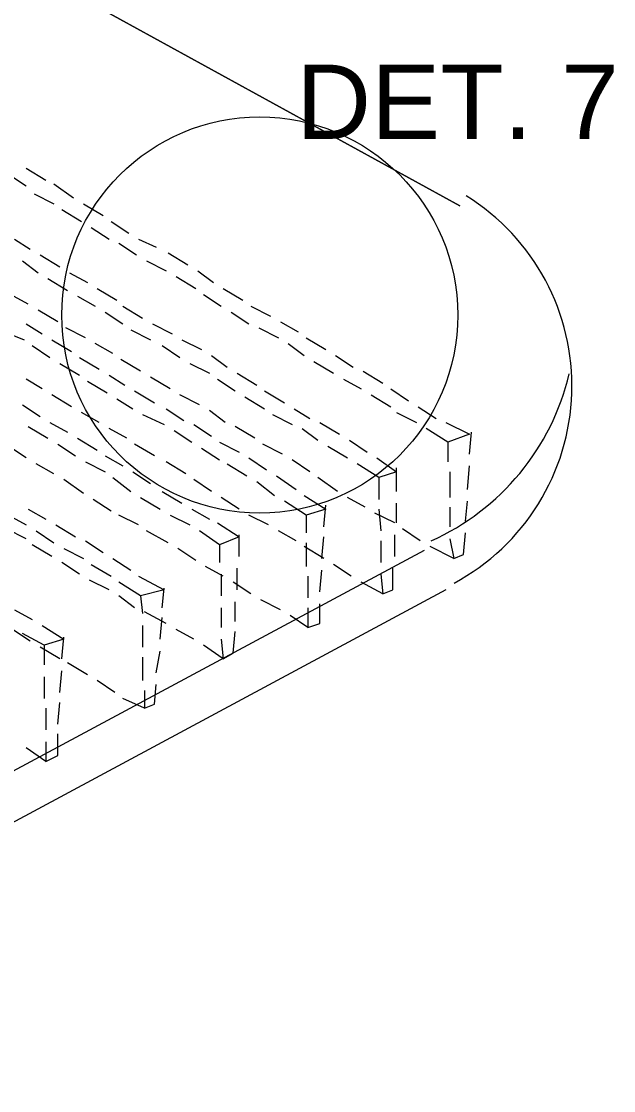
# Model space of a CAD drawing. Header units: inches. Extents: x 0.22 to 6.49, y 0.27 to 4.47.
# Drawn here: x 3.0044 to 3.2079, y 2.7295 to 3.0967 of the extents above; entities that cross this region are included whole.
import ezdxf

# ---------------------------------------------------------------- set-up
doc = ezdxf.new("R2010")
doc.units = ezdxf.units.IN
doc.header["$MEASUREMENT"] = 0
for name, color, linetype in [('PDF_PDF10_PDF9_PDF3_PDF5_0', 7, 'Continuous'), ('PDF_PDF10_PDF9_PDF3_PDF5_COTAS-01', 7, 'Continuous'), ('PDF_PDF10_PDF9_PDF3_PDF5_det', 7, 'Continuous'), ('PDF_Texto', 7, 'Continuous')]:
    doc.layers.add(name, color=color, linetype=linetype)
doc.styles.add('PDF Arial', font='arial.ttf')

msp = doc.modelspace()

# ---------------------------------------------------------------- linework, layer by layer
at = {"layer": 'PDF_PDF10_PDF9_PDF3_PDF5_0', "lineweight": 5}
for points in [[(2.933025600000001, 3.155241600000001), (3.155016000000001, 3.033417600000001), (2.933025600000001, 3.155241600000001)], [(3.142833600000001, 2.914977600000001), (2.834889600000001, 2.749838400000001)], [(3.150278400000001, 2.901441600000001), (2.830152000000001, 2.7295344)]]:
    msp.add_lwpolyline(points, dxfattribs=at)
for centre, radius, start, end in [((3.11677673561393, 2.971490428761172), 0.0768169231143205, 298.2130189531212, 58.21090091658431), ((3.110685515861666, 2.995178348492957), 0.08426167193381018, 294.2304595760476, 346.6296487079177)]:
    msp.add_arc(centre, radius, start, end, dxfattribs=at)
at = {"layer": 'PDF_PDF10_PDF9_PDF3_PDF5_COTAS-01', "lineweight": 18}
for points in [[(3.000028800000001, 3.0442464), (3.006120000000001, 3.040185600000001)], [(3.006120000000001, 3.046276800000001), (3.012888000000001, 3.042216000000001)], [(3.015595200000001, 3.040862400000001), (3.022363200000001, 3.036124800000001)], [(3.008827200000001, 3.037478400000001), (3.015595200000001, 3.034094400000001)], [(3.025747200000001, 3.034094400000001), (3.032515200000001, 3.030033600000001)], [(3.018302400000001, 3.032064000000001), (3.025070400000001, 3.028003200000001)], [(3.028454400000001, 3.025972800000001), (3.034545600000001, 3.021912000000001)], [(3.035222400000001, 3.028003200000001), (3.041313600000001, 3.023942400000001)], [(3.002059200000001, 3.021912000000001), (3.007473600000001, 3.018528000000001)], [(3.044697600000001, 3.021912000000001), (3.050788800000001, 3.019204800000001)], [(3.037929600000001, 3.020558400000001), (3.044020800000001, 3.016497600000001)], [(3.004766400000001, 3.014467200000001), (3.010180800000001, 3.010406400000001)], [(3.010857600000001, 3.016497600000001), (3.017625600000001, 3.012436800000001)], [(3.047404800000001, 3.014467200000001), (3.054172800000001, 3.011083200000001)], [(3.054849600000001, 3.017174400000001), (3.061617600000001, 3.013113600000001)], [(3.065001600000001, 3.011083200000001), (3.070416000000001, 3.007022400000001)], [(3.013564800000001, 3.008376000000001), (3.020332800000001, 3.004315200000001)], [(3.021009600000001, 3.010406400000001), (3.027100800000001, 3.007022400000001)], [(3.057556800000001, 3.009052800000001), (3.064324800000001, 3.004992000000001)], [(3.030484800000001, 3.004992000000001), (3.037252800000001, 3.000931200000001)], [(3.073800000000001, 3.004992000000001), (3.080568000000001, 3.000931200000001)], [(3.006796800000001, 2.999577600000001), (3.000705600000001, 3.002961600000001)], [(3.023716800000001, 3.002284800000001), (3.029808000000001, 2.998900800000001)], [(3.067032000000001, 3.002961600000001), (3.073123200000001, 2.998900800000001)], [(3.016948800000001, 2.993486400000001), (3.010180800000001, 2.997547200000001)], [(3.033192000000001, 2.996870400000001), (3.039283200000001, 2.992809600000001)], [(3.039283200000001, 2.998900800000001), (3.046051200000001, 2.994840000000001)], [(3.076507200000001, 2.996870400000001), (3.082598400000001, 2.992809600000001)], [(3.083275200000001, 2.998900800000001), (3.090043200000001, 2.995516800000001)], [(3.006120000000001, 2.992809600000001), (3.011534400000001, 2.989425600000001)], [(3.049435200000001, 2.992809600000001), (3.056203200000001, 2.989425600000001)], [(3.093427200000001, 2.993486400000001), (3.099518400000001, 2.9901024)], [(2.998675200000001, 2.9901024), (3.005443200000001, 2.987395200000001)], [(3.026424000000001, 2.988072000000001), (3.019656000000001, 2.991456000000001)], [(3.041990400000001, 2.9907792), (3.048758400000001, 2.987395200000001)], [(3.085982400000001, 2.991456000000001), (3.092750400000001, 2.988072000000001)], [(3.008150400000001, 2.985364800000001), (3.014241600000001, 2.981304000000001)], [(3.014918400000001, 2.987395200000001), (3.021686400000001, 2.9833344)], [(3.035899200000001, 2.9826576), (3.029808000000001, 2.986041600000001)], [(3.052819200000001, 2.985364800000001), (3.058910400000001, 2.981304000000001)], [(3.059587200000001, 2.987395200000001), (3.066355200000001, 2.984011200000001)], [(3.096134400000001, 2.986041600000001), (3.101548800000001, 2.981980800000001)], [(3.102225600000001, 2.988072000000001), (3.108993600000001, 2.984011200000001)], [(3.069739200000001, 2.981980800000001), (3.075153600000001, 2.977920000000001)], [(3.112377600000001, 2.981980800000001), (3.118468800000001, 2.977920000000001)], [(3.017625600000001, 2.979273600000001), (3.024393600000001, 2.9752128)], [(3.024393600000001, 2.981304000000001), (3.031161600000001, 2.977243200000001)], [(3.045374400000001, 2.976566400000001), (3.038606400000001, 2.980627200000001)], [(3.062294400000001, 2.979273600000001), (3.069062400000001, 2.975889600000001)], [(3.104932800000001, 2.979950400000001), (3.111700800000001, 2.975889600000001)], [(3.034545600000001, 2.9752128), (3.039960000000001, 2.971828800000001)], [(3.055526400000001, 2.970475200000001), (3.048758400000001, 2.974536000000001)], [(3.078537600000001, 2.975889600000001), (3.085305600000001, 2.971828800000001)], [(3.121852800000001, 2.976566400000001), (3.128620800000001, 2.972505600000001)], [(3.011534400000001, 2.970475200000001), (3.006120000000001, 2.973859200000001)], [(3.027100800000001, 2.973182400000001), (3.033868800000001, 2.969121600000001)], [(3.071769600000001, 2.973859200000001), (3.077860800000001, 2.969798400000001)], [(3.115084800000001, 2.973859200000001), (3.121176000000001, 2.970475200000001)], [(3.131328000000001, 2.970475200000001), (3.137419200000001, 2.966414400000001)], [(3.021686400000001, 2.964384000000001), (3.014918400000001, 2.968444800000001)], [(3.037252800000001, 2.9670912), (3.042667200000001, 2.963707200000001)], [(3.043344000000001, 2.969798400000001), (3.050112000000001, 2.965737600000001)], [(3.065678400000001, 2.965060800000001), (3.058910400000001, 2.968444800000001)], [(3.081244800000001, 2.967768), (3.088012800000001, 2.963707200000001)], [(3.088012800000001, 2.969798400000001), (3.094780800000001, 2.965737600000001)], [(3.124560000000001, 2.968444800000001), (3.131328000000001, 2.964384000000001)], [(3.004766400000001, 2.965060800000001), (3.010857600000001, 2.961000000000001)], [(3.054172800000001, 2.963707200000001), (3.060264000000001, 2.9596464)], [(3.074476800000001, 2.958969600000001), (3.069062400000001, 2.963030400000001)], [(3.098164800000001, 2.963707200000001), (3.103579200000001, 2.9603232)], [(3.140803200000001, 2.964384000000001), (3.146894400000001, 2.9603232)], [(3.031161600000001, 2.958969600000001), (3.025070400000001, 2.962353600000001)], [(3.046051200000001, 2.961676800000001), (3.053496000000001, 2.958292800000001)], [(3.090720000000001, 2.961676800000001), (3.097488000000001, 2.958292800000001)], [(3.133358400000001, 2.962353600000001), (3.140126400000001, 2.958969600000001)], [(3.006796800000001, 2.957616000000001), (3.013564800000001, 2.953555200000001)], [(3.014241600000001, 2.958969600000001), (3.020332800000001, 2.955585600000001)], [(3.040636800000001, 2.953555200000001), (3.034545600000001, 2.956939200000001)], [(3.056880000000001, 2.956262400000001), (3.062971200000001, 2.9522016)], [(3.063648000000001, 2.958292800000001), (3.069739200000001, 2.954232000000001)], [(3.084628800000001, 2.953555200000001), (3.077860800000001, 2.957616000000001)], [(3.100872000000001, 2.956939200000001), (3.106286400000001, 2.952878400000001)], [(3.106963200000001, 2.958969600000001), (3.113731200000001, 2.954908800000001)], [(3.150278400000001, 2.958969600000001), (3.158400000000001, 2.954908800000001), (3.150955200000001, 2.9522016), (3.143510400000001, 2.956939200000001)], [(3.023716800000001, 2.953555200000001), (3.030484800000001, 2.949494400000001)], [(3.072446400000001, 2.9522016), (3.079214400000001, 2.948817600000001)], [(3.117115200000001, 2.952878400000001), (3.123206400000001, 2.948817600000001)], [(3.150955200000001, 2.9522016), (3.150955200000001, 2.945433600000001)], [(3.158400000000001, 2.948140800000001), (3.159076800000001, 2.955585600000001)], [(3.006120000000001, 2.946787200000001), (3.000028800000001, 2.950848000000001)], [(3.016948800000001, 2.951524800000001), (3.023040000000001, 2.947464000000001)], [(3.050112000000001, 2.947464000000001), (3.043344000000001, 2.951524800000001)], [(3.066355200000001, 2.950171200000001), (3.072446400000001, 2.946110400000001)], [(3.094104000000001, 2.948140800000001), (3.087336000000001, 2.951524800000001)], [(3.109670400000001, 2.950848000000001), (3.116438400000001, 2.946787200000001)], [(3.015595200000001, 2.941372800000001), (3.009504000000001, 2.9447568)], [(3.026424000000001, 2.945433600000001), (3.033192000000001, 2.942049600000001)], [(3.033192000000001, 2.947464000000001), (3.039283200000001, 2.94408)], [(3.060940800000001, 2.941372800000001), (3.054172800000001, 2.945433600000001)], [(3.075153600000001, 2.9447568), (3.081921600000001, 2.940696000000001)], [(3.082598400000001, 2.946787200000001), (3.088689600000001, 2.942726400000001)], [(3.103579200000001, 2.942049600000001), (3.097488000000001, 2.946110400000001)], [(3.126590400000001, 2.946787200000001), (3.133358400000001, 2.942049600000001), (3.127267200000001, 2.940019200000001), (3.119822400000001, 2.9447568)], [(3.042667200000001, 2.942049600000001), (3.048758400000001, 2.937988800000001)], [(3.133358400000001, 2.935281600000001), (3.133358400000001, 2.943403200000001)], [(3.151632000000001, 2.942049600000001), (3.151632000000001, 2.933251200000001)], [(3.157723200000001, 2.935958400000001), (3.158400000000001, 2.94408)], [(3.025747200000001, 2.934604800000001), (3.018979200000001, 2.939342400000001)], [(3.035899200000001, 2.940019200000001), (3.041990400000001, 2.935281600000001)], [(3.069739200000001, 2.935281600000001), (3.063648000000001, 2.939342400000001)], [(3.085305600000001, 2.938665600000001), (3.091396800000001, 2.933928000000001)], [(3.092073600000001, 2.940696000000001), (3.098841600000001, 2.935958400000001)], [(3.113054400000001, 2.935281600000001), (3.106286400000001, 2.940019200000001)], [(3.127267200000001, 2.940019200000001), (3.127267200000001, 2.932574400000001)], [(3.052819200000001, 2.935281600000001), (3.059587200000001, 2.931220800000001)], [(3.101548800000001, 2.933928000000001), (3.108993600000001, 2.9291904), (3.102225600000001, 2.927160000000001), (3.094780800000001, 2.931897600000001)], [(3.035222400000001, 2.9285136), (3.029131200000001, 2.932574400000001)], [(3.045374400000001, 2.933251200000001), (3.052142400000001, 2.9291904)], [(3.079214400000001, 2.9291904), (3.073123200000001, 2.933251200000001)], [(3.108316800000001, 2.923099200000001), (3.108993600000001, 2.930544000000001)], [(3.122529600000001, 2.929867200000001), (3.116438400000001, 2.933251200000001)], [(3.133358400000001, 2.924452800000001), (3.133358400000001, 2.931220800000001)], [(3.157046400000001, 2.925129600000001), (3.157723200000001, 2.931897600000001)], [(3.000028800000001, 2.927160000000001), (3.006120000000001, 2.923776000000001)], [(3.006796800000001, 2.9291904), (3.012888000000001, 2.925806400000001)], [(3.044697600000001, 2.923776000000001), (3.037929600000001, 2.927160000000001)], [(3.055526400000001, 2.927160000000001), (3.062294400000001, 2.923776000000001)], [(3.062971200000001, 2.9291904), (3.069062400000001, 2.925806400000001)], [(3.089366400000001, 2.923776000000001), (3.082598400000001, 2.927160000000001)], [(3.102225600000001, 2.927160000000001), (3.102225600000001, 2.9210688)], [(3.132681600000001, 2.924452800000001), (3.125913600000001, 2.927836800000001)], [(3.127267200000001, 2.9291904), (3.127944000000001, 2.9217456)], [(3.151632000000001, 2.929867200000001), (3.151632000000001, 2.923099200000001)], [(3.016272000000001, 2.923776000000001), (3.023040000000001, 2.919715200000001)], [(3.071769600000001, 2.924452800000001), (3.079214400000001, 2.919715200000001), (3.072446400000001, 2.917008000000001), (3.065678400000001, 2.9217456)], [(3.006120000000001, 2.919038400000001), (2.999352000000001, 2.922422400000001)], [(3.009504000000001, 2.9217456), (3.015595200000001, 2.917684800000001)], [(3.054849600000001, 2.917684800000001), (3.047404800000001, 2.9217456)], [(3.079214400000001, 2.912947200000001), (3.079214400000001, 2.920392000000001)], [(3.098841600000001, 2.918361600000001), (3.092750400000001, 2.9217456)], [(3.107640000000001, 2.912270400000001), (3.108316800000001, 2.919715200000001)], [(3.132681600000001, 2.912947200000001), (3.132681600000001, 2.920392000000001)], [(3.141480000000001, 2.918361600000001), (3.135388800000001, 2.922422400000001)], [(3.151632000000001, 2.919038400000001), (3.152985600000001, 2.912270400000001), (3.156369600000001, 2.913624), (3.157046400000001, 2.9210688)], [(3.014918400000001, 2.912947200000001), (3.008150400000001, 2.917008000000001)], [(3.018979200000001, 2.915654400000001), (3.025747200000001, 2.912270400000001)], [(3.026424000000001, 2.918361600000001), (3.032515200000001, 2.914300800000001)], [(3.064324800000001, 2.911593600000001), (3.058233600000001, 2.915654400000001)], [(3.072446400000001, 2.917008000000001), (3.072446400000001, 2.910916800000001)], [(3.108316800000001, 2.912270400000001), (3.101548800000001, 2.916331200000001)], [(3.102225600000001, 2.917684800000001), (3.102225600000001, 2.909563200000001)], [(3.127944000000001, 2.918361600000001), (3.127944000000001, 2.910916800000001)], [(3.152985600000001, 2.912270400000001), (3.144864000000001, 2.916331200000001)], [(3.035899200000001, 2.912270400000001), (3.041990400000001, 2.908209600000001)], [(3.024393600000001, 2.906856000000001), (3.018302400000001, 2.910916800000001)], [(3.028454400000001, 2.910240000000001), (3.035222400000001, 2.9061792)], [(3.073800000000001, 2.9061792), (3.067708800000001, 2.909563200000001)], [(3.078537600000001, 2.901441600000001), (3.078537600000001, 2.908886400000001)], [(3.106963200000001, 2.900764800000001), (3.107640000000001, 2.908209600000001)], [(3.117792000000001, 2.9061792), (3.111700800000001, 2.910240000000001)], [(3.127944000000001, 2.906856000000001), (3.128620800000001, 2.900088000000001), (3.132004800000001, 2.901441600000001), (3.132004800000001, 2.908886400000001)], [(3.034545600000001, 2.901441600000001), (3.027777600000001, 2.904825600000001)], [(3.044697600000001, 2.9061792), (3.053496000000001, 2.901441600000001), (3.045374400000001, 2.899411200000001), (3.037929600000001, 2.904148800000001)], [(3.073123200000001, 2.906856000000001), (3.073123200000001, 2.899411200000001)], [(3.102902400000001, 2.9061792), (3.102902400000001, 2.8987344)], [(3.052819200000001, 2.895350400000001), (3.053496000000001, 2.902118400000001)], [(3.083275200000001, 2.900088000000001), (3.077184000000001, 2.904148800000001)], [(3.128620800000001, 2.900088000000001), (3.121176000000001, 2.904148800000001)], [(3.043344000000001, 2.895350400000001), (3.037929600000001, 2.899411200000001)], [(3.045374400000001, 2.899411200000001), (3.046051200000001, 2.893320000000001)], [(3.077860800000001, 2.8906128), (3.077860800000001, 2.897380800000001)], [(3.093427200000001, 2.894673600000001), (3.086659200000001, 2.8980576)], [(3.002059200000001, 2.894673600000001), (3.008150400000001, 2.891289600000001)], [(3.054172800000001, 2.889936000000001), (3.046728000000001, 2.893996800000001)], [(3.073123200000001, 2.895350400000001), (3.073123200000001, 2.888582400000001)], [(3.102902400000001, 2.895350400000001), (3.102902400000001, 2.888582400000001), (3.106963200000001, 2.889936000000001), (3.106963200000001, 2.896704000000001)], [(3.052142400000001, 2.884521600000001), (3.052819200000001, 2.891966400000001)], [(3.102902400000001, 2.888582400000001), (3.096811200000001, 2.892643200000001)], [(3.007473600000001, 2.883844800000001), (3.001382400000001, 2.887905600000001)], [(3.011534400000001, 2.889259200000001), (3.018979200000001, 2.884521600000001), (3.012211200000001, 2.8824912), (3.004766400000001, 2.886552000000001)], [(3.046051200000001, 2.889259200000001), (3.046051200000001, 2.881814400000001)], [(3.063648000000001, 2.884521600000001), (3.057556800000001, 2.887905600000001)], [(3.073123200000001, 2.884521600000001), (3.073800000000001, 2.877753600000001), (3.077184000000001, 2.879784000000001), (3.077860800000001, 2.887228800000001)], [(3.012211200000001, 2.8824912), (3.012211200000001, 2.8757232)], [(3.018302400000001, 2.877753600000001), (3.018979200000001, 2.885198400000001)], [(3.073800000000001, 2.877753600000001), (3.067032000000001, 2.8824912)], [(3.017625600000001, 2.877753600000001), (3.010857600000001, 2.881814400000001)], [(3.050788800000001, 2.873016000000001), (3.052142400000001, 2.880460800000001)], [(3.027100800000001, 2.872339200000001), (3.020332800000001, 2.876400000000001)], [(3.046051200000001, 2.878430400000001), (3.046051200000001, 2.870308800000001)], [(3.012211200000001, 2.871662400000001), (3.012211200000001, 2.864217600000001)], [(3.017625600000001, 2.866248000000001), (3.018302400000001, 2.873692800000001)], [(3.036576000000001, 2.866248000000001), (3.030484800000001, 2.870308800000001)], [(3.046728000000001, 2.8669248), (3.046728000000001, 2.860833600000001), (3.050112000000001, 2.862187200000001), (3.050788800000001, 2.868955200000001)], [(3.046728000000001, 2.860833600000001), (3.039283200000001, 2.864217600000001)], [(3.012888000000001, 2.860833600000001), (3.012888000000001, 2.853388800000001)], [(3.016948800000001, 2.855419200000001), (3.017625600000001, 2.862864000000001)], [(3.012888000000001, 2.849328000000001), (3.012888000000001, 2.842560000000001), (3.016948800000001, 2.8445904), (3.016948800000001, 2.8520352)], [(3.012888000000001, 2.842560000000001), (3.006120000000001, 2.847297600000001)]]:
    msp.add_lwpolyline(points, dxfattribs=at)
at = {"layer": 'PDF_PDF10_PDF9_PDF3_PDF5_det', "lineweight": 5}
msp.add_circle((3.086320711303912, 2.995855111303914), 0.06801848869614667, dxfattribs=at)

# ---------------------------------------------------------------- texts
at = {"layer": 'PDF_Texto', "insert": (3.098841600000001, 3.056354825760001), "char_height": 0.02550429061875, "attachment_point": 7, "style": 'PDF Arial'}
msp.add_mtext('DET. 7', dxfattribs=at)

doc.saveas('drawing.dxf')
